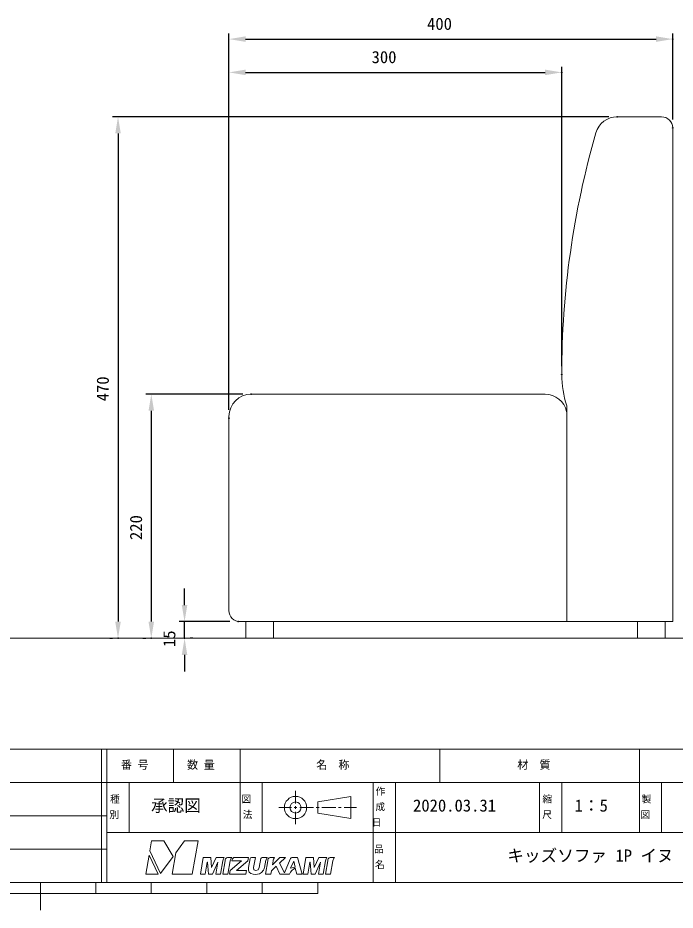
# Model space of a CAD drawing. Units: millimetres, scale not verified. Extents: x -203 to 203, y -143 to 143.
# Drawn here: x -4.1 to 114.4, y -143 to 17.8 of the extents above; entities that cross this region are included whole.
import ezdxf
from ezdxf.enums import TextEntityAlignment as Align

# ---------------------------------------------------------------- set-up
doc = ezdxf.new("R2010")
doc.units = ezdxf.units.MM
doc.header["$LTSCALE"] = 0.5
doc.header["$PDMODE"] = 32
doc.header["$PDSIZE"] = 0.1
for name, color, linetype, lineweight in [('0-1_DIMENSION_LINES$02_DIMENSI', 7, 'Continuous', 25), ('0-3_図面_FORMAT$03_TEXT', 7, 'Continuous', 18), ('0-4_図面_FORMAT$02_LOGO$01_MZ_LO', 7, 'Continuous', 18), ('0-6_図面_FORMAT$01_WAKU$OUT_LINE', 6, 'Continuous', 18), ('0-7_図面_FORMAT$01_WAKU$SUB_LINE', 7, 'Continuous', 18), ('0-8_DIMENSION_LINES$03_LINES', 7, 'Continuous', 18)]:
    doc.layers.add(name, color=color, linetype=linetype, lineweight=lineweight)
doc.layers.add('0-2_DEFPOINTS', color=7, linetype='Continuous')
doc.styles.add('ＭＳ ゴシック', font='')
doc.styles.get('ＭＳ ゴシック').set_extended_font_data('MS Gothic')

# ---------------------------------------------------------------- blocks, each defined once
blk = doc.blocks.new('D1')
at = {"layer": '0-1_DIMENSION_LINES$02_DIMENSI'}
for p, q in [((933, 840), (898, 840)), ((900, 834), (900, 758)), ((897, 752), (898, 752))]:
    blk.add_line(p, q, dxfattribs=at)
for points in [[(901, 834), (899, 834), (900, 840)], [(899, 758), (901, 758), (900, 752)]]:
    blk.add_solid(points, dxfattribs=at)
at = {"layer": '0-2_DEFPOINTS'}
for p in [(936, 840), (900, 752)]:
    blk.add_point(p, dxfattribs=at)
at = {"layer": '0-1_DIMENSION_LINES$02_DIMENSI', "style": 'ＭＳ ゴシック'}
blk.add_text('220', height=4.399, rotation=90, dxfattribs=at).set_placement((898, 787.429), align=Align.BOTTOM_LEFT)
blk = doc.blocks.new('D2')
at = {"layer": '0-1_DIMENSION_LINES$02_DIMENSI'}
for p, q in [((912, 764), (912, 769.999)), ((928.343, 758), (910, 758)), ((912, 752), (912, 758)), ((915, 752), (914, 752)), ((912, 746), (912, 740.001))]:
    blk.add_line(p, q, dxfattribs=at)
for points in [[(911, 764), (913, 764), (912, 758)], [(913, 746), (911, 746), (912, 752)]]:
    blk.add_solid(points, dxfattribs=at)
at = {"layer": '0-2_DEFPOINTS'}
for p in [(912, 758), (931.343, 758), (912, 752)]:
    blk.add_point(p, dxfattribs=at)
at = {"layer": '0-1_DIMENSION_LINES$02_DIMENSI', "style": 'ＭＳ ゴシック'}
blk.add_text('15', height=4.399, rotation=90, dxfattribs=at).set_placement((910, 748.857), align=Align.BOTTOM_LEFT)
blk = doc.blocks.new('D4')
at = {"layer": '0-1_DIMENSION_LINES$02_DIMENSI'}
for p, q in [((928, 834.365), (928, 970)), ((1088, 939), (1088, 970)), ((934, 968), (1082, 968))]:
    blk.add_line(p, q, dxfattribs=at)
for points in [[(934, 969), (934, 967), (928, 968)], [(1082, 967), (1082, 969), (1088, 968)]]:
    blk.add_solid(points, dxfattribs=at)
at = {"layer": '0-2_DEFPOINTS'}
for p in [(1088, 968), (1088, 936), (928, 831.365)]:
    blk.add_point(p, dxfattribs=at)
at = {"layer": '0-1_DIMENSION_LINES$02_DIMENSI', "style": 'ＭＳ ゴシック'}
blk.add_text('400', height=4.399, dxfattribs=at).set_placement((999.429, 970), align=Align.BOTTOM_LEFT)
blk = doc.blocks.new('D5')
at = {"layer": '0-1_DIMENSION_LINES$02_DIMENSI'}
for p, q in [((928, 834.365), (928, 958)), ((934, 956), (1042, 956)), ((1048, 850.071), (1048, 958))]:
    blk.add_line(p, q, dxfattribs=at)
for points in [[(934, 957), (934, 955), (928, 956)], [(1042, 955), (1042, 957), (1048, 956)]]:
    blk.add_solid(points, dxfattribs=at)
at = {"layer": '0-2_DEFPOINTS'}
for p in [(1048, 956), (1048, 847.071), (928, 831.365)]:
    blk.add_point(p, dxfattribs=at)
at = {"layer": '0-1_DIMENSION_LINES$02_DIMENSI', "style": 'ＭＳ ゴシック'}
blk.add_text('300', height=4.399, dxfattribs=at).set_placement((979.429, 958), align=Align.BOTTOM_LEFT)
blk = doc.blocks.new('_X19')
at = {"layer": '0-3_図面_FORMAT$03_TEXT', "style": 'ＭＳ ゴシック'}
for s, p in [('製', (1076.801, 692.002)), ('図', (1076.385, 686.38))]:
    blk.add_text(s, height=2.566, dxfattribs=at).set_placement(p, align=Align.BOTTOM_LEFT)
blk = doc.blocks.new('_X18')
at = {"layer": '0-3_図面_FORMAT$03_TEXT', "style": 'ＭＳ ゴシック'}
for s, p in [('縮', (1041.025, 692.002)), ('尺', (1040.952, 686.38))]:
    blk.add_text(s, height=2.566, dxfattribs=at).set_placement(p, align=Align.BOTTOM_LEFT)
blk = doc.blocks.new('_X17')
at = {"layer": '0-3_図面_FORMAT$03_TEXT', "style": 'ＭＳ ゴシック'}
for s, p in [('品', (980.35, 674.002)), ('名', (980.651, 668.38))]:
    blk.add_text(s, height=2.566, dxfattribs=at).set_placement(p, align=Align.BOTTOM_LEFT)
blk = doc.blocks.new('_X16')
at = {"layer": '0-3_図面_FORMAT$03_TEXT', "style": 'ＭＳ ゴシック'}
for s, p in [('種', (885.127, 692.002)), ('別', (884.903, 686.38))]:
    blk.add_text(s, height=2.566, dxfattribs=at).set_placement(p, align=Align.BOTTOM_LEFT)
blk = doc.blocks.new('_X15')
at = {"layer": '0-3_図面_FORMAT$03_TEXT', "style": 'ＭＳ ゴシック'}
for s, p in [('図', (932.487, 692.002)), ('法', (932.977, 686.38))]:
    blk.add_text(s, height=2.566, dxfattribs=at).set_placement(p, align=Align.BOTTOM_LEFT)
blk = doc.blocks.new('_X14')
at = {"layer": '0-3_図面_FORMAT$03_TEXT', "style": 'ＭＳ ゴシック'}
for s, p in [('作', (980.875, 694.813)), ('成', (980.801, 689.191)), ('日', (979.482, 683.568))]:
    blk.add_text(s, height=2.566, dxfattribs=at).set_placement(p, align=Align.BOTTOM_LEFT)
blk = doc.blocks.new('D15')
at = {"layer": '0-1_DIMENSION_LINES$02_DIMENSI'}
for p, q in [((1065, 940), (886, 940)), ((888, 934), (888, 758)), ((885, 752), (886, 752))]:
    blk.add_line(p, q, dxfattribs=at)
for points in [[(889, 934), (887, 934), (888, 940)], [(887, 758), (889, 758), (888, 752)]]:
    blk.add_solid(points, dxfattribs=at)
at = {"layer": '0-2_DEFPOINTS'}
for p in [(1068, 940), (888, 752)]:
    blk.add_point(p, dxfattribs=at)
at = {"layer": '0-1_DIMENSION_LINES$02_DIMENSI', "style": 'ＭＳ ゴシック'}
blk.add_text('470', height=4.399, rotation=90, dxfattribs=at).set_placement((886, 837.429), align=Align.BOTTOM_LEFT)

msp = doc.modelspace()

# ---------------------------------------------------------------- linework, layer by layer
at = {"layer": '0-3_図面_FORMAT$03_TEXT'}
for p, q in [((46, -123.75), (46, -121.5)), ((56, -122.5), (50, -123.5)), ((50, -123.5), (50, -125.5)), ((56, -126.5), (56, -122.5)), ((45.25, -124.5), (43, -124.5)), ((46.25, -124.5), (45.75, -124.5)), ((46, -124.75), (46, -124.25)), ((46, -127.5), (46, -125.25)), ((49.25, -124.5), (46.75, -124.5)), ((50.25, -124.5), (49.75, -124.5)), ((53.25, -124.5), (50.75, -124.5)), ((54.25, -124.5), (53.75, -124.5)), ((57, -124.5), (54.75, -124.5)), ((50, -125.5), (56, -126.5))]:
    msp.add_line(p, q, dxfattribs=at)
for radius in [2, 1]:
    msp.add_circle((46, -124.5), radius, dxfattribs=at)
at = {"layer": '0-4_図面_FORMAT$02_LOGO$01_MZ_LO'}
for p, q in [((37.5368, -133.5001), (35.0653, -133.5001)), ((46.3372, -133.5001), (45.4679, -133.5001)), ((40.2333, -135.7779), (40.2903, -135.6677)), ((40.3739, -135.4237), (40.3965, -135.3012)), ((40.3965, -135.3012), (40.3965, -135.3012))]:
    msp.add_line(p, q, dxfattribs=at)
for points in [[(23.9185, -133.3532), (22.2811, -130.5), (20.052, -130.5), (19.7334, -132.3069), (21.6797, -136.412)], [(28.4519, -130.5), (26.0068, -130.5), (24.423, -132.6639), (23.7466, -136.5), (27.394, -136.5)], [(18.994, -136.5), (21.2213, -136.5), (19.5978, -133.0758)], [(45.1097, -135.4167), (45.6797, -134.1656), (45.9339, -135.2805)]]:
    msp.add_lwpolyline(points, close=True, dxfattribs=at)
for points in [[(33.1643, -133.5221), (33.1564, -133.5001), (31.6973, -133.5001), (30.8813, -135.3254), (30.7128, -133.5001), (29.3797, -133.5001), (28.8508, -136.5), (29.7077, -136.5), (30.085, -134.3718), (30.1212, -134.3718), (30.3134, -136.5), (31.0307, -136.5), (31.9772, -134.3718)], [(32.0194, -134.3718), (31.6421, -136.5), (32.493, -136.5), (32.9191, -134.0808)], [(33.2994, -134.1367), (32.8831, -136.5), (33.7988, -136.5), (34.2223, -134.0946)], [(34.4907, -133.528), (34.4785, -133.5001), (33.7311, -133.5001)], [(34.5924, -133.8998), (34.52, -134.1359), (36.248, -134.138), (34.2351, -135.8723), (34.125, -136.5), (37.0697, -136.5), (37.1838, -135.8537), (35.3578, -135.8512), (37.4305, -134.0987), (37.5368, -133.5001)], [(37.8062, -133.6918), (37.5241, -135.2886), (37.5207, -135.7942), (37.6572, -136.1388), (37.9298, -136.3967), (38.3411, -136.5181), (38.8134, -136.5486), (39.4797, -136.4487), (39.8948, -136.201), (40.2275, -135.7892)], [(39.7553, -133.6956), (39.4664, -135.331), (39.2624, -135.7153), (38.8631, -135.8509), (38.5099, -135.7132), (38.4414, -135.331), (38.7636, -133.5001), (38.0482, -133.5001)], [(40.8635, -133.5423), (40.8489, -133.5001), (40.7137, -133.5065), (40.0021, -133.5001)], [(40.3988, -135.2886), (40.6262, -134.0012), (40.8635, -133.5423)], [(40.9871, -134.1367), (40.5715, -136.5), (41.5368, -136.5), (41.5384, -136.5), (41.5439, -136.5), (41.6443, -135.9188), (42.5284, -135.0795), (43.1843, -136.5), (44.9459, -136.5)], [(42.2217, -133.528), (42.2092, -133.5001), (41.4125, -133.5001)], [(45.0487, -133.8322), (43.9945, -136.289), (43.107, -134.5303), (44.1923, -133.5001), (43.1434, -133.5001), (41.8365, -134.8052), (41.959, -134.0946)], [(45.9654, -135.4039), (46.2447, -136.5), (47.188, -136.5), (46.3372, -133.5001)], [(51.6741, -133.5221), (51.6663, -133.5001), (50.2071, -133.5001), (49.3912, -135.3254), (49.2227, -133.5001), (47.8896, -133.5001), (47.3606, -136.5), (48.2176, -136.5), (48.5948, -134.3718), (48.631, -134.3718), (48.8233, -136.5), (49.5406, -136.5), (50.4871, -134.3718)], [(50.5292, -134.3718), (50.152, -136.5), (51.0029, -136.5), (51.429, -134.0808)], [(51.8093, -134.1367), (51.3929, -136.5), (52.3087, -136.5), (52.7322, -134.0946)], [(53.0005, -133.528), (52.9883, -133.5001), (52.241, -133.5001)]]:
    msp.add_lwpolyline(points, dxfattribs=at)
for centre, radius, start, end in [((31.9983, -134.363), 0.0228, 337.38667, 202.61333), ((33.7742, -134.1229), 0.8561, 135.436, 177.18162), ((33.898, -134.0779), 0.6015, 106.10853, 185.61083), ((35.2047, -134.2131), 0.9895, 136.18472, 173.12017), ((35.0741, -133.9901), 0.4901, 91.03463, 169.38909), ((38.0431, -133.7422), 0.2422, 88.80192, 167.99496), ((39.9968, -133.7469), 0.2469, 88.77298, 167.99431), ((41.5809, -134.073), 0.5972, 106.38228, 186.12371), ((42.933, -134.202), 0.9799, 136.54508, 173.70767), ((45.4594, -133.9198), 0.4199, 88.83548, 167.9571), ((50.5082, -134.363), 0.0228, 337.38667, 202.61333), ((52.2841, -134.1229), 0.8561, 135.436, 177.18162), ((52.4079, -134.0779), 0.6015, 106.10853, 185.61083), ((53.7145, -134.2131), 0.9895, 136.18472, 173.12017), ((38.9196, -135.0984), 1.4791, 332.15939, 332.65034), ((39.5102, -135.2642), 0.8783, 332.65034, 349.54143), ((38.5515, -134.9606), 1.8762, 349.54143, 349.93236), ((46.8386, -137.2383), 2.0316, 115.4544, 158.69079)]:
    msp.add_arc(centre, radius, start, end, dxfattribs=at)
at = {"layer": '0-6_図面_FORMAT$01_WAKU$OUT_LINE'}
for p, q in [((198, -114), (-198, -114)), ((11, -114), (11, -138)), ((12, -114), (12, -138)), ((198, -120), (-78, -120)), ((-198, -138), (198, -138)), ((0, -138), (0, -143)), ((10, -140), (10, -138)), ((20, -140), (20, -138)), ((30, -140), (30, -138)), ((40, -140), (40, -138)), ((50, -140), (50, -138)), ((-50, -140), (50, -140))]:
    msp.add_line(p, q, dxfattribs=at)
at = {"layer": '0-7_図面_FORMAT$01_WAKU$SUB_LINE'}
for p, q in [((24, -114), (24, -120)), ((36, -129), (36, -114)), ((72, -114), (72, -120)), ((108, -129), (108, -114)), ((16, -129), (16, -120)), ((40, -120), (40, -129)), ((60, -138), (60, -120)), ((64, -138), (64, -120)), ((90, -129), (90, -120)), ((94, -129), (94, -120)), ((112, -129), (112, -120)), ((12, -126), (-78, -126)), ((12, -129), (144, -129)), ((12, -132), (-78, -132))]:
    msp.add_line(p, q, dxfattribs=at)
at = {"layer": '0-8_DIMENSION_LINES$03_LINES'}
for p, q in [((112, 0), (104, 0)), ((94.8502, -53.1224), (94.9, -53.3583)), ((-166, -94), (164, -94))]:
    msp.add_line(p, q, dxfattribs=at)
for points in [[(94.9, -52.0848), (94.9, -91), (114, -91), (114, -2)], [(38, -50), (64.5, -50), (91, -50)], [(34, -89), (34, -88.8413), (34, -68.3487), (34, -65.1107), (34, -63.5565), (34, -59.714), (34, -54.3173), (34, -54)], [(94.9, -91), (36.6, -91), (36, -91)]]:
    msp.add_lwpolyline(points, dxfattribs=at)
for points in [[(37.0146, -91), (42.0146, -91), (42.0146, -94), (37.0146, -94)], [(107.6685, -91), (112.6685, -91), (112.6685, -94), (107.6685, -94)]]:
    msp.add_lwpolyline(points, close=True, dxfattribs=at)
for centre, radius, start, end in [((104, -4), 4, 90, 163.91494), ((112, -2), 2, 360, 90), ((251.2623, -46.4635), 157.2623, 163.91494, 180.00031), ((112, -46.4644), 18, 180, 198.19487), ((38, -54), 4, 90, 180), ((91, -53.935), 3.935, 11.91859, 90), ((36, -89), 2, 180, 270)]:
    msp.add_arc(centre, radius, start, end, dxfattribs=at)

# ---------------------------------------------------------------- block references
at = {"layer": '0-1_DIMENSION_LINES$02_DIMENSI', "xscale": 0.5, "yscale": 0.5}
for name in ['D4', 'D5', 'D15', 'D1', 'D2']:
    msp.add_blockref(name, (-430, -470), dxfattribs=at)
at = {"layer": '0-3_図面_FORMAT$03_TEXT', "xscale": 0.5, "yscale": 0.5}
for name in ['_X16', '_X15', '_X14', '_X18', '_X19', '_X17']:
    msp.add_blockref(name, (-430, -470), dxfattribs=at)

# ---------------------------------------------------------------- texts
at = {"layer": '0-3_図面_FORMAT$03_TEXT', "style": 'ＭＳ ゴシック'}
for s, height, p in [('番 号', 1.466, (14.5112, -117.9799)), ('数 量', 1.466, (26.4452, -117.9799)), ('名\u3000称', 1.466, (49.7337, -117.9799)), ('材\u3000質', 1.466, (85.975, -117.9799)), ('承認図', 2.199, (19.9406, -125.9023)), ('2020.03.31', 2.199, (67.1867, -125.8936)), ('1：5', 2.199, (96.3218, -125.9023)), ('キッズソファ 1P イヌ', 2.199, (84.1856, -134.9198))]:
    msp.add_text(s, height=height, dxfattribs=at).set_placement(p, align=Align.BOTTOM_LEFT)

doc.saveas('drawing.dxf')
